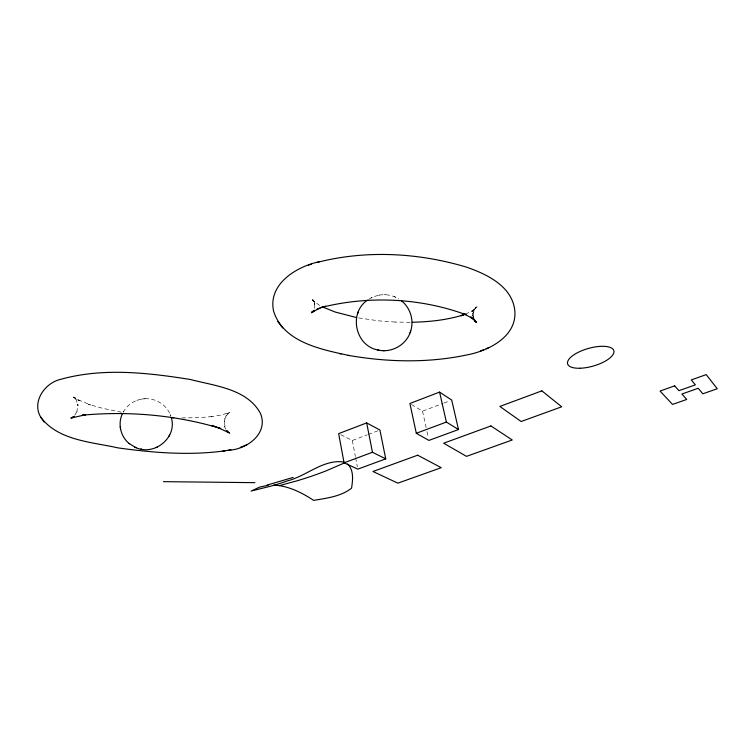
<?xml version="1.0" encoding="UTF-8"?>
<svg xmlns="http://www.w3.org/2000/svg" width="755" height="755" viewBox="0 0 755 755"><rect width="100%" height="100%" fill="white"/><g stroke="black" fill="none" stroke-linecap="round" stroke-linejoin="round"><path stroke-width="0.57" stroke-dasharray="3.77 2.83" d="M314.373 308.351L314.58 302.019L314.75 304.52L312.863 299.707L314.627 302.453L312.466 299.744L314.844 302.283L312.221 300.131L319.931 305.643M123.159 412.287C126.982 405.124 134.39 400.093 142.412 398.989M123.49 411.692L123.782 411.182M474.508 309.323L475.99 307.068L472.592 313.872L473.442 311.447L472.838 315.59L472.951 313.382L473.3 317.666M74.754 415.269L77.35 410.597L76.897 411.994L77.841 404.057L78.039 405.614L75.764 398.697L76.614 400.273L74.622 397.507L76.312 399.348L73.83 397.045L76.057 398.772L73.244 397.073L79.341 400.773L76.67 399.159L90.675 404.991L88.326 404.218L102.151 408.191L122.093 412.353M474.602 309.21L471.686 311.4L474.442 309.569L466.241 313.816M368.563 299.386L373.565 296.734L378.642 295.224M371.064 297.895L371.715 297.583M371.762 297.555L372.347 297.262M411.513 404.454L422.536 411.164L442.902 403.444M443.883 403.066L448.772 401.216M340.75 434.682L352.321 440.476L367.185 434.852M368.242 434.446L378.859 430.435M136.815 400.424L137.92 400.037M379.35 295.101C386.06 293.912 393.176 295.365 398.933 299.008M378.614 295.233L379.454 295.073M142.299 399.008L143.054 398.904M143.016 398.914L144.45 398.782M144.941 398.753C156.162 398.027 167.421 405.397 170.847 416.194L170.196 414.448M144.318 398.791L145.149 398.744M410.154 322.291L395.11 322.064M181.898 417.93L199.877 417.628L213.25 416.486L210.966 416.788L222.036 414.891L229.775 412.23L227.047 413.966L228.991 412.617L225.934 416.279L226.566 414.806L224.452 419.695L225.075 418.261L224.329 422.064L224.301 420.686L225.216 428.009L224.518 426.443L225.962 429.586M384.984 294.714L385.682 294.743M384.248 294.695L384.871 294.714M395.176 322.064L379.284 320.913L358.597 317.921M394.053 296.555L394.629 296.8M395.054 296.97L395.667 297.234M472.649 315.071L473.46 317.751M422.536 411.164L426.141 427.66M427 431.577L428.283 437.466M352.321 440.476L355.378 456.52M355.605 457.672L357.351 466.845M476.962 306.804L472.224 311.645L476.962 306.804"/><path stroke-width="1.13" d="M410.503 331.634C414.325 320.79 410.522 307.832 401.424 300.801M367.421 300.188C348.263 312.976 355.331 346.168 378.047 349.999M377.396 349.858C390.807 353.472 405.973 345.337 410.324 332.134M410.088 332.813L410.739 330.935M357.559 313.806L357.842 313.07M358.012 312.598L358.285 311.872M122.338 413.91C117.563 423.989 120.696 436.956 129.482 443.78M135.749 447.526C154.105 456.398 177.67 437.541 171.253 417.524M168.79 436.55L169.054 436.041M169.394 435.399L169.667 434.871M313.297 310.918L312.24 312.466L314.222 310.248L311.579 312.806L314.382 310.598L311.4 312.485L320.129 308.021M72.14 417.789L74.132 416.411L70.828 418.081L85.485 414.778L82.286 415.184C128.595 410.899 176.16 414.995 220.724 428.481L211.74 425.546L214.495 426.443M228.218 450.282C246.441 449.659 268.742 433.823 260.503 413.514C247.225 388.75 214.694 385.89 190.251 379.472C147.716 372.687 102.859 367.572 60.778 379.312C43.875 383.049 30.398 403.887 42.157 419.233M348.178 355.331C387.362 362.23 428.047 363.193 467.09 354.897C488.995 350.735 517.798 336.192 514.731 309.739C511.541 285.843 486.494 274.008 466.184 267.053C418.053 252.632 365.467 249.867 316.656 262.551M345.28 462.56L326.207 470.818A177.614 67.412 -8.5 0 1 297.253 480.746L279.397 485.635A64.505 39.807 45.8 0 0 273.744 485.087M156.021 447.649L157.219 447.13M243.808 445.978L246.819 444.77M480.558 350.962L483.276 349.867M486.173 348.678L489.089 347.508M319.337 261.721C296.706 266.449 267.732 284.04 273.574 311.069C283.38 342.506 321.555 349.48 349.546 355.605M240.316 447.413L243.195 446.252M439.589 392.1L409.908 403.481L416.298 433.276L428.925 440.41L458.483 429.529L451.716 400.093L439.589 392.1L446.365 422.073L458.483 429.529M366.675 422.904L338.646 433.625L344.072 462.815L357.785 469.138L385.73 458.87L379.925 430.029L366.675 422.904L372.46 452.273L385.73 458.87M465.278 314.155L460.89 315.798L465.165 314.212M416.298 433.276L446.365 422.073M344.072 462.815L372.46 452.273M317.043 309.106L325.471 306.143M293.185 477.396L266.845 485.163M308.455 265.137L311.381 264.231M463.428 314.844C446.941 320.082 429.557 321.828 412.334 322.253M322.593 307.153C369.497 295.582 420.629 298.027 466.014 314.722L463.221 313.41L473.498 319.044L470.78 316.93L476.528 322.357L474.131 319.516L475.508 321.951L473.725 318.638M40.676 417.128C58.277 440.703 91.751 441.93 118.167 447.913C153.463 452.802 189.533 455.718 224.99 450.82M222.48 451.245L230.936 449.829M268.299 485.257L259.578 487.126L251.151 491.052L272.111 485.814A116.563 42.214 -8.6 0 0 287.523 480.841C306.634 476.056 323.414 458.88 344.025 462.051M383.144 350.65L384.455 350.66M163.467 481.662L254.964 482.662M171.479 417.666L173.829 417.751M279.397 485.635C291.817 487.645 303.255 493.496 313.646 500.386C326.641 498.168 340.854 496.573 351.566 488.183C352.764 480.199 354.076 470.12 347.545 463.995M140.694 449.065L141.261 449.168M141.515 449.216L142.034 449.31M339.467 353.604L341.109 353.925M356.492 317.534L335.277 312.07L321.989 306.709M378.359 350.065L378.953 350.197M217.723 427.509L229.69 433.087L226.698 430.888L228.001 432.389L226.642 430.52M129.029 443.421L135.305 447.337M134.749 447.102L136.259 447.753M277.774 321.526L279.982 324.357M280.605 325.188L282.738 327.925M42.714 419.988L44.149 422.026M120.215 426.726L120.309 427.368M120.422 428.17L120.517 428.812M541.863 390.863L499.867 406.435L521.139 421.516L561.682 406.794L541.863 390.863M490.939 425.943L443.657 443.223L466.505 456.36L512.239 439.986L490.939 425.943M417.675 455.199L372.961 471.498L397.885 483.162L441.231 467.685L417.675 455.199M674.687 385.852L660.059 391.071L672.554 404.425L686.72 399.452L681.916 394.025L698.215 388.268L702.811 393.808L717.25 388.74L706.218 374.612L691.297 379.935L695.374 384.852L678.943 390.675L674.687 385.852M580.331 368.232A24.056 9.145 -15.9 0 0 613.947 351.122A24.056 9.145 -15.9 0 0 577.877 352.491A24.056 9.145 -15.9 0 0 580.331 368.232"/></g></svg>
